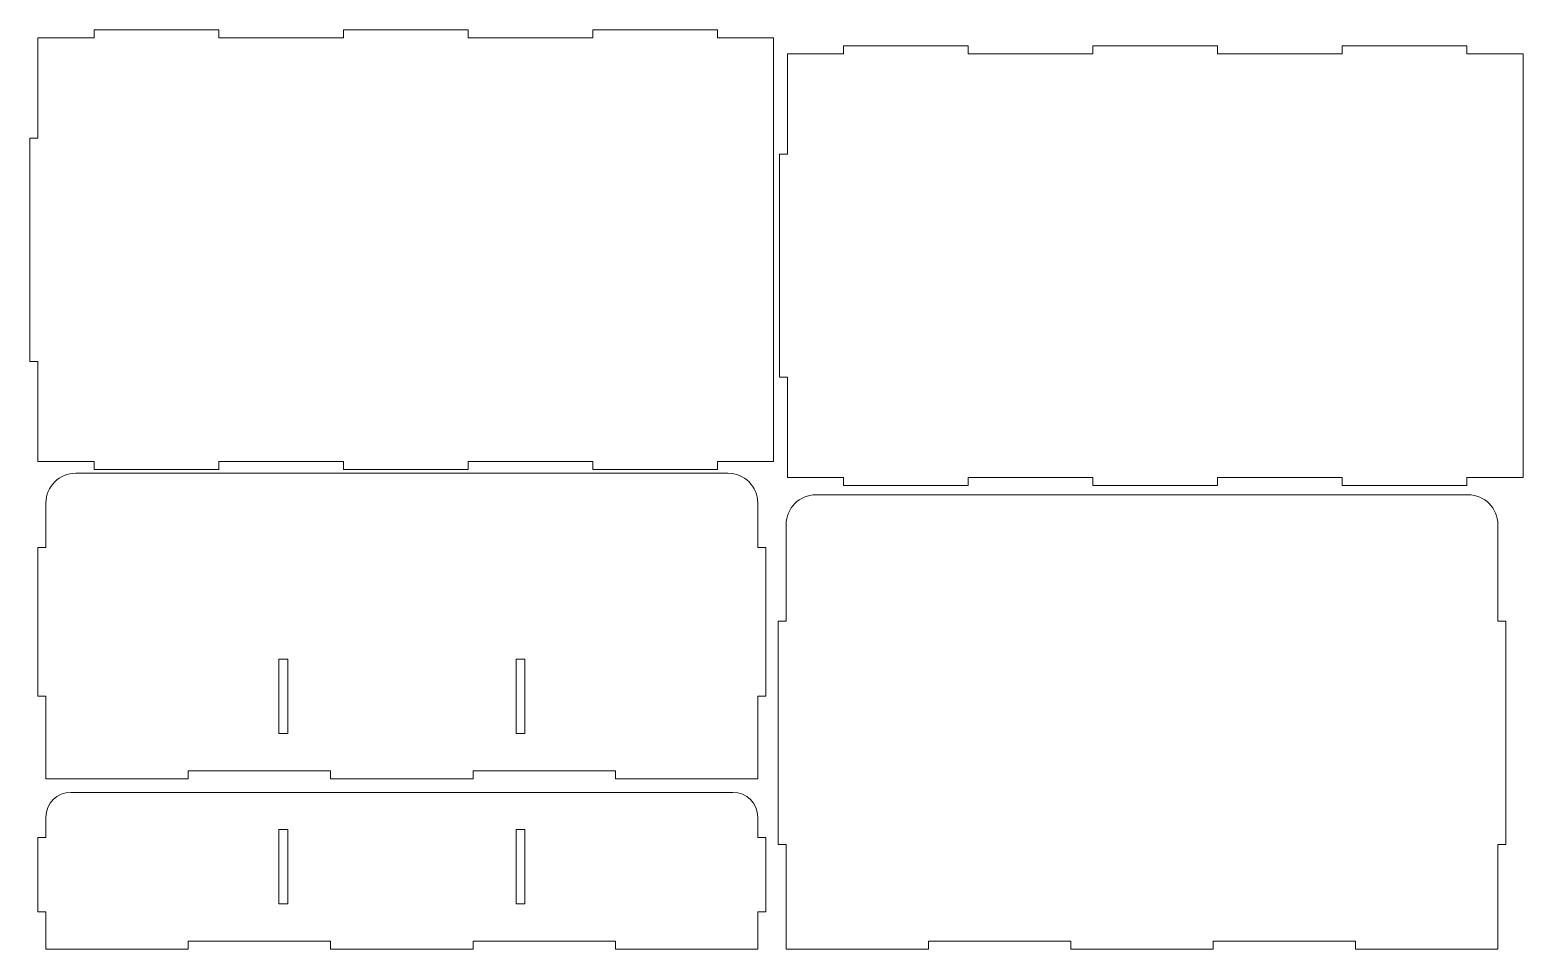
# Model space of a CAD drawing. Header units: millimetres. Extents: x -9847 to -8391, y 2112 to 3483.
# Drawn here: x -9846 to -9344, y 2112 to 2421 of the extents above; entities that cross this region are included whole.
import ezdxf

# ---------------------------------------------------------------- set-up
doc = ezdxf.new("R2010")
doc.units = ezdxf.units.MM
doc.header["$MEASUREMENT"] = 0
doc.layers.add('Layer 1', color=7, linetype='Continuous')

msp = doc.modelspace()

# ---------------------------------------------------------------- linework, layer by layer
at = {"layer": 'Layer 1', "color": 250, "lineweight": 20}
for points, knots in [([(-9656.7237, 2418.5163), (-9656.7237, 2418.5163), (-9656.7237, 2421.2163), (-9656.7237, 2421.2163), (-9656.7237, 2421.2163), (-9656.7237, 2421.2163), (-9614.8406, 2421.2163), (-9614.8406, 2421.2163), (-9614.8406, 2421.2163), (-9614.8406, 2421.2163), (-9614.8406, 2418.5163), (-9614.8406, 2418.5163), (-9614.8406, 2418.5163), (-9614.8406, 2418.5163), (-9595.9734, 2418.5163), (-9595.9734, 2418.5163), (-9595.9734, 2418.5163), (-9595.9734, 2418.5163), (-9595.9733, 2276.1064), (-9595.9733, 2276.1064), (-9595.9733, 2276.1064), (-9595.9733, 2276.1064), (-9614.8405, 2276.1064), (-9614.8405, 2276.1064), (-9614.8405, 2276.1064), (-9614.8405, 2276.1064), (-9614.8405, 2273.4064), (-9614.8405, 2273.4064), (-9614.8405, 2273.4064), (-9614.8405, 2273.4064), (-9656.7236, 2273.4064), (-9656.7236, 2273.4064), (-9656.7236, 2273.4064), (-9656.7236, 2273.4064), (-9656.7236, 2276.1064), (-9656.7236, 2276.1064), (-9656.7236, 2276.1064), (-9656.7236, 2276.1064), (-9698.6067, 2276.1064), (-9698.6067, 2276.1064), (-9698.6067, 2276.1064), (-9698.6067, 2276.1064), (-9698.6067, 2273.4064), (-9698.6067, 2273.4064), (-9698.6067, 2273.4064), (-9698.6067, 2273.4064), (-9740.4898, 2273.4064), (-9740.4898, 2273.4064), (-9740.4898, 2273.4064), (-9740.4898, 2273.4064), (-9740.4898, 2276.1064), (-9740.4898, 2276.1064), (-9740.4898, 2276.1064), (-9740.4898, 2276.1064), (-9782.3728, 2276.1064), (-9782.3728, 2276.1064), (-9782.3728, 2276.1064), (-9782.3728, 2276.1064), (-9782.3728, 2273.4064), (-9782.3728, 2273.4064), (-9782.3728, 2273.4064), (-9782.3728, 2273.4064), (-9824.2559, 2273.4064), (-9824.2559, 2273.4064), (-9824.2559, 2273.4064), (-9824.2559, 2273.4064), (-9824.2559, 2276.1064), (-9824.2559, 2276.1064), (-9824.2559, 2276.1064), (-9824.2559, 2276.1064), (-9843.1232, 2276.1064), (-9843.1232, 2276.1064), (-9843.1232, 2276.1064), (-9843.1232, 2276.1064), (-9843.1232, 2309.7862), (-9843.1232, 2309.7862), (-9843.1232, 2309.7862), (-9843.1232, 2309.7862), (-9845.8232, 2309.7862), (-9845.8232, 2309.7862), (-9845.8232, 2309.7862), (-9845.8232, 2309.7862), (-9845.8232, 2384.7862), (-9845.8232, 2384.7862), (-9845.8232, 2384.7862), (-9845.8232, 2384.7862), (-9843.1232, 2384.7862), (-9843.1232, 2384.7862), (-9843.1232, 2384.7862), (-9843.1232, 2384.7862), (-9843.1233, 2418.5163), (-9843.1233, 2418.5163), (-9843.1233, 2418.5163), (-9843.1233, 2418.5163), (-9824.2559, 2418.5163), (-9824.2559, 2418.5163), (-9824.2559, 2418.5163), (-9824.2559, 2418.5163), (-9824.2559, 2421.2163), (-9824.2559, 2421.2163), (-9824.2559, 2421.2163), (-9824.2559, 2421.2163), (-9782.3728, 2421.2163), (-9782.3728, 2421.2163), (-9782.3728, 2421.2163), (-9782.3728, 2421.2163), (-9782.3728, 2418.5163), (-9782.3728, 2418.5163), (-9782.3728, 2418.5163), (-9782.3728, 2418.5163), (-9740.4898, 2418.5163), (-9740.4898, 2418.5163), (-9740.4898, 2418.5163), (-9740.4898, 2418.5163), (-9740.4898, 2421.2163), (-9740.4898, 2421.2163), (-9740.4898, 2421.2163), (-9740.4898, 2421.2163), (-9698.6067, 2421.2163), (-9698.6067, 2421.2163), (-9698.6067, 2421.2163), (-9698.6067, 2421.2163), (-9698.6067, 2418.5163), (-9698.6067, 2418.5163), (-9698.6067, 2418.5163), (-9698.6067, 2418.5163), (-9656.7237, 2418.5163), (-9656.7237, 2418.5163)], [0, 0, 0, 0, 0.03030303, 0.03030303, 0.03030303, 0.03030303, 0.06060606, 0.06060606, 0.06060606, 0.06060606, 0.09090909, 0.09090909, 0.09090909, 0.09090909, 0.12121212, 0.12121212, 0.12121212, 0.12121212, 0.15151515, 0.15151515, 0.15151515, 0.15151515, 0.18181818, 0.18181818, 0.18181818, 0.18181818, 0.21212121, 0.21212121, 0.21212121, 0.21212121, 0.24242424, 0.24242424, 0.24242424, 0.24242424, 0.27272727, 0.27272727, 0.27272727, 0.27272727, 0.3030303, 0.3030303, 0.3030303, 0.3030303, 0.33333333, 0.33333333, 0.33333333, 0.33333333, 0.36363636, 0.36363636, 0.36363636, 0.36363636, 0.39393939, 0.39393939, 0.39393939, 0.39393939, 0.42424242, 0.42424242, 0.42424242, 0.42424242, 0.45454545, 0.45454545, 0.45454545, 0.45454545, 0.48484848, 0.48484848, 0.48484848, 0.48484848, 0.51515152, 0.51515152, 0.51515152, 0.51515152, 0.54545455, 0.54545455, 0.54545455, 0.54545455, 0.57575758, 0.57575758, 0.57575758, 0.57575758, 0.60606061, 0.60606061, 0.60606061, 0.60606061, 0.63636364, 0.63636364, 0.63636364, 0.63636364, 0.66666667, 0.66666667, 0.66666667, 0.66666667, 0.6969697, 0.6969697, 0.6969697, 0.6969697, 0.72727273, 0.72727273, 0.72727273, 0.72727273, 0.75757576, 0.75757576, 0.75757576, 0.75757576, 0.78787879, 0.78787879, 0.78787879, 0.78787879, 0.81818182, 0.81818182, 0.81818182, 0.81818182, 0.84848485, 0.84848485, 0.84848485, 0.84848485, 0.87878788, 0.87878788, 0.87878788, 0.87878788, 0.90909091, 0.90909091, 0.90909091, 0.90909091, 0.93939394, 0.93939394, 0.93939394, 0.93939394, 1, 1, 1, 1]), ([(-9404.8975, 2413.1734), (-9404.8975, 2413.1734), (-9404.8975, 2415.8734), (-9404.8975, 2415.8734), (-9404.8975, 2415.8734), (-9404.8975, 2415.8734), (-9363.0144, 2415.8734), (-9363.0144, 2415.8734), (-9363.0144, 2415.8734), (-9363.0144, 2415.8734), (-9363.0144, 2413.1734), (-9363.0144, 2413.1734), (-9363.0144, 2413.1734), (-9363.0144, 2413.1734), (-9344.1472, 2413.1734), (-9344.1472, 2413.1734), (-9344.1472, 2413.1734), (-9344.1472, 2413.1734), (-9344.1471, 2270.7635), (-9344.1471, 2270.7635), (-9344.1471, 2270.7635), (-9344.1471, 2270.7635), (-9363.0143, 2270.7635), (-9363.0143, 2270.7635), (-9363.0143, 2270.7635), (-9363.0143, 2270.7635), (-9363.0143, 2268.0635), (-9363.0143, 2268.0635), (-9363.0143, 2268.0635), (-9363.0143, 2268.0635), (-9404.8974, 2268.0635), (-9404.8974, 2268.0635), (-9404.8974, 2268.0635), (-9404.8974, 2268.0635), (-9404.8974, 2270.7635), (-9404.8974, 2270.7635), (-9404.8974, 2270.7635), (-9404.8974, 2270.7635), (-9446.7805, 2270.7635), (-9446.7805, 2270.7635), (-9446.7805, 2270.7635), (-9446.7805, 2270.7635), (-9446.7805, 2268.0635), (-9446.7805, 2268.0635), (-9446.7805, 2268.0635), (-9446.7805, 2268.0635), (-9488.6636, 2268.0635), (-9488.6636, 2268.0635), (-9488.6636, 2268.0635), (-9488.6636, 2268.0635), (-9488.6636, 2270.7635), (-9488.6636, 2270.7635), (-9488.6636, 2270.7635), (-9488.6636, 2270.7635), (-9530.5466, 2270.7635), (-9530.5466, 2270.7635), (-9530.5466, 2270.7635), (-9530.5466, 2270.7635), (-9530.5466, 2268.0635), (-9530.5466, 2268.0635), (-9530.5466, 2268.0635), (-9530.5466, 2268.0635), (-9572.4297, 2268.0635), (-9572.4297, 2268.0635), (-9572.4297, 2268.0635), (-9572.4297, 2268.0635), (-9572.4297, 2270.7635), (-9572.4297, 2270.7635), (-9572.4297, 2270.7635), (-9572.4297, 2270.7635), (-9591.297, 2270.7635), (-9591.297, 2270.7635), (-9591.297, 2270.7635), (-9591.297, 2270.7635), (-9591.297, 2304.4433), (-9591.297, 2304.4433), (-9591.297, 2304.4433), (-9591.297, 2304.4433), (-9593.997, 2304.4433), (-9593.997, 2304.4433), (-9593.997, 2304.4433), (-9593.997, 2304.4433), (-9593.997, 2379.4433), (-9593.997, 2379.4433), (-9593.997, 2379.4433), (-9593.997, 2379.4433), (-9591.297, 2379.4433), (-9591.297, 2379.4433), (-9591.297, 2379.4433), (-9591.297, 2379.4433), (-9591.2971, 2413.1734), (-9591.2971, 2413.1734), (-9591.2971, 2413.1734), (-9591.2971, 2413.1734), (-9572.4297, 2413.1734), (-9572.4297, 2413.1734), (-9572.4297, 2413.1734), (-9572.4297, 2413.1734), (-9572.4297, 2415.8734), (-9572.4297, 2415.8734), (-9572.4297, 2415.8734), (-9572.4297, 2415.8734), (-9530.5466, 2415.8734), (-9530.5466, 2415.8734), (-9530.5466, 2415.8734), (-9530.5466, 2415.8734), (-9530.5466, 2413.1734), (-9530.5466, 2413.1734), (-9530.5466, 2413.1734), (-9530.5466, 2413.1734), (-9488.6636, 2413.1734), (-9488.6636, 2413.1734), (-9488.6636, 2413.1734), (-9488.6636, 2413.1734), (-9488.6636, 2415.8734), (-9488.6636, 2415.8734), (-9488.6636, 2415.8734), (-9488.6636, 2415.8734), (-9446.7805, 2415.8734), (-9446.7805, 2415.8734), (-9446.7805, 2415.8734), (-9446.7805, 2415.8734), (-9446.7805, 2413.1734), (-9446.7805, 2413.1734), (-9446.7805, 2413.1734), (-9446.7805, 2413.1734), (-9404.8975, 2413.1734), (-9404.8975, 2413.1734)], [0, 0, 0, 0, 0.03030303, 0.03030303, 0.03030303, 0.03030303, 0.06060606, 0.06060606, 0.06060606, 0.06060606, 0.09090909, 0.09090909, 0.09090909, 0.09090909, 0.12121212, 0.12121212, 0.12121212, 0.12121212, 0.15151515, 0.15151515, 0.15151515, 0.15151515, 0.18181818, 0.18181818, 0.18181818, 0.18181818, 0.21212121, 0.21212121, 0.21212121, 0.21212121, 0.24242424, 0.24242424, 0.24242424, 0.24242424, 0.27272727, 0.27272727, 0.27272727, 0.27272727, 0.3030303, 0.3030303, 0.3030303, 0.3030303, 0.33333333, 0.33333333, 0.33333333, 0.33333333, 0.36363636, 0.36363636, 0.36363636, 0.36363636, 0.39393939, 0.39393939, 0.39393939, 0.39393939, 0.42424242, 0.42424242, 0.42424242, 0.42424242, 0.45454545, 0.45454545, 0.45454545, 0.45454545, 0.48484848, 0.48484848, 0.48484848, 0.48484848, 0.51515152, 0.51515152, 0.51515152, 0.51515152, 0.54545455, 0.54545455, 0.54545455, 0.54545455, 0.57575758, 0.57575758, 0.57575758, 0.57575758, 0.60606061, 0.60606061, 0.60606061, 0.60606061, 0.63636364, 0.63636364, 0.63636364, 0.63636364, 0.66666667, 0.66666667, 0.66666667, 0.66666667, 0.6969697, 0.6969697, 0.6969697, 0.6969697, 0.72727273, 0.72727273, 0.72727273, 0.72727273, 0.75757576, 0.75757576, 0.75757576, 0.75757576, 0.78787879, 0.78787879, 0.78787879, 0.78787879, 0.81818182, 0.81818182, 0.81818182, 0.81818182, 0.84848485, 0.84848485, 0.84848485, 0.84848485, 0.87878788, 0.87878788, 0.87878788, 0.87878788, 0.90909091, 0.90909091, 0.90909091, 0.90909091, 0.93939394, 0.93939394, 0.93939394, 0.93939394, 1, 1, 1, 1]), ([(-9840.4232, 2262.2126), (-9840.4232, 2267.7126), (-9835.9232, 2272.2126), (-9830.4232, 2272.2126), (-9830.4232, 2272.2126), (-9830.4232, 2272.2126), (-9611.2829, 2272.2126), (-9611.2829, 2272.2126), (-9611.2829, 2272.2126), (-9605.7829, 2272.2126), (-9601.2829, 2267.7126), (-9601.2829, 2262.2126), (-9601.2829, 2262.2126), (-9601.2829, 2262.2126), (-9601.2829, 2247.2126), (-9601.2829, 2247.2126), (-9601.2829, 2247.2126), (-9601.2829, 2247.2126), (-9598.5829, 2247.2126), (-9598.5829, 2247.2126), (-9598.5829, 2247.2126), (-9598.5829, 2247.2126), (-9598.5829, 2197.2127), (-9598.5829, 2197.2127), (-9598.5829, 2197.2127), (-9598.5829, 2197.2127), (-9601.2829, 2197.2127), (-9601.2829, 2197.2127), (-9601.2829, 2197.2127), (-9601.2829, 2197.2127), (-9601.283, 2172.2127), (-9601.283, 2172.2127), (-9601.283, 2172.2127), (-9601.283, 2172.2127), (-9601.2831, 2169.5127), (-9601.2831, 2169.5127), (-9601.2831, 2169.5127), (-9601.2831, 2169.5127), (-9649.1111, 2169.5127), (-9649.1111, 2169.5127), (-9649.1111, 2169.5127), (-9649.1111, 2169.5127), (-9649.1111, 2172.2127), (-9649.1111, 2172.2127), (-9649.1111, 2172.2127), (-9649.1111, 2172.2127), (-9696.9391, 2172.2127), (-9696.9391, 2172.2127), (-9696.9391, 2172.2127), (-9696.9391, 2172.2127), (-9696.9391, 2169.5127), (-9696.9391, 2169.5127), (-9696.9391, 2169.5127), (-9696.9391, 2169.5127), (-9744.7671, 2169.5127), (-9744.7671, 2169.5127), (-9744.7671, 2169.5127), (-9744.7671, 2169.5127), (-9744.7671, 2172.2127), (-9744.7671, 2172.2127), (-9744.7671, 2172.2127), (-9744.7671, 2172.2127), (-9792.5952, 2172.2127), (-9792.5952, 2172.2127), (-9792.5952, 2172.2127), (-9792.5952, 2172.2127), (-9792.5952, 2169.5127), (-9792.5952, 2169.5127), (-9792.5952, 2169.5127), (-9792.5952, 2169.5127), (-9840.4232, 2169.5127), (-9840.4232, 2169.5127), (-9840.4232, 2169.5127), (-9840.4232, 2169.5127), (-9840.4232, 2175.2128), (-9840.4232, 2175.2128), (-9840.4232, 2175.2128), (-9840.4232, 2175.2128), (-9840.4232, 2197.2128), (-9840.4232, 2197.2128), (-9840.4232, 2197.2128), (-9840.4232, 2197.2128), (-9843.1232, 2197.2128), (-9843.1232, 2197.2128), (-9843.1232, 2197.2128), (-9843.1232, 2197.2128), (-9843.1232, 2247.2127), (-9843.1232, 2247.2127), (-9843.1232, 2247.2127), (-9843.1232, 2247.2127), (-9840.4232, 2247.2127), (-9840.4232, 2247.2127), (-9840.4232, 2247.2127), (-9840.4232, 2247.2127), (-9840.4232, 2262.2126), (-9840.4232, 2262.2126)], [0, 0, 0, 0, 0.04, 0.04, 0.04, 0.04, 0.08, 0.08, 0.08, 0.08, 0.12, 0.12, 0.12, 0.12, 0.16, 0.16, 0.16, 0.16, 0.2, 0.2, 0.2, 0.2, 0.24, 0.24, 0.24, 0.24, 0.28, 0.28, 0.28, 0.28, 0.32, 0.32, 0.32, 0.32, 0.36, 0.36, 0.36, 0.36, 0.4, 0.4, 0.4, 0.4, 0.44, 0.44, 0.44, 0.44, 0.48, 0.48, 0.48, 0.48, 0.52, 0.52, 0.52, 0.52, 0.56, 0.56, 0.56, 0.56, 0.6, 0.6, 0.6, 0.6, 0.64, 0.64, 0.64, 0.64, 0.68, 0.68, 0.68, 0.68, 0.72, 0.72, 0.72, 0.72, 0.76, 0.76, 0.76, 0.76, 0.8, 0.8, 0.8, 0.8, 0.84, 0.84, 0.84, 0.84, 0.88, 0.88, 0.88, 0.88, 0.92, 0.92, 0.92, 0.92, 1, 1, 1, 1]), ([(-9352.618, 2254.9382), (-9352.618, 2260.4382), (-9357.118, 2264.9382), (-9362.618, 2264.9382), (-9362.618, 2264.9382), (-9362.618, 2264.9382), (-9581.758, 2264.9382), (-9581.758, 2264.9382), (-9581.758, 2264.9382), (-9587.258, 2264.9382), (-9591.758, 2260.4382), (-9591.758, 2254.9382), (-9591.758, 2254.9382), (-9591.758, 2254.9382), (-9591.7582, 2254.9475), (-9591.7582, 2254.9475), (-9591.7582, 2254.9475), (-9591.7582, 2254.9475), (-9591.7582, 2222.4382), (-9591.7582, 2222.4382), (-9591.7582, 2222.4382), (-9591.7582, 2222.4382), (-9594.4582, 2222.4382), (-9594.4582, 2222.4382), (-9594.4582, 2222.4382), (-9594.4582, 2222.4382), (-9594.4582, 2147.4382), (-9594.4582, 2147.4382), (-9594.4582, 2147.4382), (-9594.4582, 2147.4382), (-9591.7582, 2147.4382), (-9591.7582, 2147.4382), (-9591.7582, 2147.4382), (-9591.7582, 2147.4382), (-9591.7581, 2114.9382), (-9591.7581, 2114.9382), (-9591.7581, 2114.9382), (-9591.7581, 2114.9382), (-9591.758, 2112.2382), (-9591.758, 2112.2382), (-9591.758, 2112.2382), (-9591.758, 2112.2382), (-9543.93, 2112.2382), (-9543.93, 2112.2382), (-9543.93, 2112.2382), (-9543.93, 2112.2382), (-9543.93, 2114.9382), (-9543.93, 2114.9382), (-9543.93, 2114.9382), (-9543.93, 2114.9382), (-9496.102, 2114.9382), (-9496.102, 2114.9382), (-9496.102, 2114.9382), (-9496.102, 2114.9382), (-9496.102, 2112.2382), (-9496.102, 2112.2382), (-9496.102, 2112.2382), (-9496.102, 2112.2382), (-9448.274, 2112.2382), (-9448.274, 2112.2382), (-9448.274, 2112.2382), (-9448.274, 2112.2382), (-9448.274, 2114.9382), (-9448.274, 2114.9382), (-9448.274, 2114.9382), (-9448.274, 2114.9382), (-9400.4459, 2114.9382), (-9400.4459, 2114.9382), (-9400.4459, 2114.9382), (-9400.4459, 2114.9382), (-9400.4459, 2112.2382), (-9400.4459, 2112.2382), (-9400.4459, 2112.2382), (-9400.4459, 2112.2382), (-9352.6179, 2112.2382), (-9352.6179, 2112.2382), (-9352.6179, 2112.2382), (-9352.6179, 2112.2382), (-9352.618, 2117.9382), (-9352.618, 2117.9382), (-9352.618, 2117.9382), (-9352.618, 2117.9382), (-9352.618, 2147.4382), (-9352.618, 2147.4382), (-9352.618, 2147.4382), (-9352.618, 2147.4382), (-9349.918, 2147.4382), (-9349.918, 2147.4382), (-9349.918, 2147.4382), (-9349.918, 2147.4382), (-9349.918, 2222.4382), (-9349.918, 2222.4382), (-9349.918, 2222.4382), (-9349.918, 2222.4382), (-9352.618, 2222.4382), (-9352.618, 2222.4382), (-9352.618, 2222.4382), (-9352.618, 2222.4382), (-9352.618, 2254.9382), (-9352.618, 2254.9382)], [0, 0, 0, 0, 0.03846154, 0.03846154, 0.03846154, 0.03846154, 0.07692308, 0.07692308, 0.07692308, 0.07692308, 0.11538462, 0.11538462, 0.11538462, 0.11538462, 0.15384615, 0.15384615, 0.15384615, 0.15384615, 0.19230769, 0.19230769, 0.19230769, 0.19230769, 0.23076923, 0.23076923, 0.23076923, 0.23076923, 0.26923077, 0.26923077, 0.26923077, 0.26923077, 0.30769231, 0.30769231, 0.30769231, 0.30769231, 0.34615385, 0.34615385, 0.34615385, 0.34615385, 0.38461538, 0.38461538, 0.38461538, 0.38461538, 0.42307692, 0.42307692, 0.42307692, 0.42307692, 0.46153846, 0.46153846, 0.46153846, 0.46153846, 0.5, 0.5, 0.5, 0.5, 0.53846154, 0.53846154, 0.53846154, 0.53846154, 0.57692308, 0.57692308, 0.57692308, 0.57692308, 0.61538462, 0.61538462, 0.61538462, 0.61538462, 0.65384615, 0.65384615, 0.65384615, 0.65384615, 0.69230769, 0.69230769, 0.69230769, 0.69230769, 0.73076923, 0.73076923, 0.73076923, 0.73076923, 0.76923077, 0.76923077, 0.76923077, 0.76923077, 0.80769231, 0.80769231, 0.80769231, 0.80769231, 0.84615385, 0.84615385, 0.84615385, 0.84615385, 0.88461538, 0.88461538, 0.88461538, 0.88461538, 0.92307692, 0.92307692, 0.92307692, 0.92307692, 1, 1, 1, 1]), ([(-9649.111, 2114.9382), (-9649.111, 2114.9382), (-9696.939, 2114.9382), (-9696.939, 2114.9382), (-9696.939, 2114.9382), (-9696.939, 2114.9382), (-9696.939, 2112.2382), (-9696.939, 2112.2382), (-9696.939, 2112.2382), (-9696.939, 2112.2382), (-9744.7671, 2112.2382), (-9744.7671, 2112.2382), (-9744.7671, 2112.2382), (-9744.7671, 2112.2382), (-9744.7671, 2114.9382), (-9744.7671, 2114.9382), (-9744.7671, 2114.9382), (-9744.7671, 2114.9382), (-9792.5951, 2114.9382), (-9792.5951, 2114.9382), (-9792.5951, 2114.9382), (-9792.5951, 2114.9382), (-9792.5951, 2112.2382), (-9792.5951, 2112.2382), (-9792.5951, 2112.2382), (-9792.5951, 2112.2382), (-9840.4231, 2112.2382), (-9840.4231, 2112.2382), (-9840.4231, 2112.2382), (-9840.4231, 2112.2382), (-9840.4231, 2114.9382), (-9840.4231, 2114.9382), (-9840.4231, 2114.9382), (-9840.4231, 2114.9382), (-9840.4231, 2117.9381), (-9840.4231, 2117.9381), (-9840.4231, 2117.9381), (-9840.4231, 2117.9381), (-9840.4231, 2124.7715), (-9840.4231, 2124.7715), (-9840.4231, 2124.7715), (-9840.4231, 2124.7715), (-9843.1231, 2124.7715), (-9843.1231, 2124.7715), (-9843.1231, 2124.7715), (-9843.1231, 2124.7715), (-9843.1231, 2149.7715), (-9843.1231, 2149.7715), (-9843.1231, 2149.7715), (-9843.1231, 2149.7715), (-9840.4231, 2149.7715), (-9840.4231, 2149.7715), (-9840.4231, 2149.7715), (-9840.4231, 2149.7715), (-9840.4231, 2156.6049), (-9840.4231, 2156.6049), (-9840.4231, 2156.6049), (-9840.4231, 2161.1883), (-9836.6732, 2164.9382), (-9832.0898, 2164.9382), (-9832.0898, 2164.9382), (-9832.0898, 2164.9382), (-9609.6163, 2164.9382), (-9609.6163, 2164.9382), (-9609.6163, 2164.9382), (-9605.0329, 2164.9382), (-9601.283, 2161.1883), (-9601.283, 2156.6049), (-9601.283, 2156.6049), (-9601.283, 2156.6049), (-9601.283, 2149.7715), (-9601.283, 2149.7715), (-9601.283, 2149.7715), (-9601.283, 2149.7715), (-9598.583, 2149.7715), (-9598.583, 2149.7715), (-9598.583, 2149.7715), (-9598.583, 2149.7715), (-9598.583, 2124.7715), (-9598.583, 2124.7715), (-9598.583, 2124.7715), (-9598.583, 2124.7715), (-9601.283, 2124.7715), (-9601.283, 2124.7715), (-9601.283, 2124.7715), (-9601.283, 2124.7715), (-9601.283, 2117.9381), (-9601.283, 2117.9381), (-9601.283, 2117.9381), (-9601.283, 2117.9381), (-9601.283, 2114.9382), (-9601.283, 2114.9382), (-9601.283, 2114.9382), (-9601.283, 2114.9382), (-9601.283, 2112.2382), (-9601.283, 2112.2382), (-9601.283, 2112.2382), (-9601.283, 2112.2382), (-9649.111, 2112.2382), (-9649.111, 2112.2382), (-9649.111, 2112.2382), (-9649.111, 2112.2382), (-9649.111, 2114.9382), (-9649.111, 2114.9382)], [0, 0, 0, 0, 0.03703704, 0.03703704, 0.03703704, 0.03703704, 0.07407407, 0.07407407, 0.07407407, 0.07407407, 0.11111111, 0.11111111, 0.11111111, 0.11111111, 0.14814815, 0.14814815, 0.14814815, 0.14814815, 0.18518519, 0.18518519, 0.18518519, 0.18518519, 0.22222222, 0.22222222, 0.22222222, 0.22222222, 0.25925926, 0.25925926, 0.25925926, 0.25925926, 0.2962963, 0.2962963, 0.2962963, 0.2962963, 0.33333333, 0.33333333, 0.33333333, 0.33333333, 0.37037037, 0.37037037, 0.37037037, 0.37037037, 0.40740741, 0.40740741, 0.40740741, 0.40740741, 0.44444444, 0.44444444, 0.44444444, 0.44444444, 0.48148148, 0.48148148, 0.48148148, 0.48148148, 0.51851852, 0.51851852, 0.51851852, 0.51851852, 0.55555556, 0.55555556, 0.55555556, 0.55555556, 0.59259259, 0.59259259, 0.59259259, 0.59259259, 0.62962963, 0.62962963, 0.62962963, 0.62962963, 0.66666667, 0.66666667, 0.66666667, 0.66666667, 0.7037037, 0.7037037, 0.7037037, 0.7037037, 0.74074074, 0.74074074, 0.74074074, 0.74074074, 0.77777778, 0.77777778, 0.77777778, 0.77777778, 0.81481481, 0.81481481, 0.81481481, 0.81481481, 0.85185185, 0.85185185, 0.85185185, 0.85185185, 0.88888889, 0.88888889, 0.88888889, 0.88888889, 0.92592593, 0.92592593, 0.92592593, 0.92592593, 1, 1, 1, 1])]:
    msp.add_open_spline(points, degree=3, knots=knots, dxfattribs=at)
at = {"layer": 'Layer 1', "color": 25, "lineweight": 20}
for points in [[(-9759.21, 2184.7129), (-9759.21, 2184.7129), (-9762.2099, 2184.7129), (-9762.2099, 2184.7129), (-9762.2099, 2184.7129), (-9762.2099, 2184.7129), (-9762.2099, 2209.7129), (-9762.2099, 2209.7129), (-9762.2099, 2209.7129), (-9762.2099, 2209.7129), (-9759.21, 2209.7129), (-9759.21, 2209.7129), (-9759.21, 2209.7129), (-9759.21, 2209.7129), (-9759.21, 2184.7129), (-9759.21, 2184.7129)], [(-9679.4966, 2184.7129), (-9679.4966, 2184.7129), (-9682.4965, 2184.7129), (-9682.4965, 2184.7129), (-9682.4965, 2184.7129), (-9682.4965, 2184.7129), (-9682.4965, 2209.7129), (-9682.4965, 2209.7129), (-9682.4965, 2209.7129), (-9682.4965, 2209.7129), (-9679.4966, 2209.7129), (-9679.4966, 2209.7129), (-9679.4966, 2209.7129), (-9679.4966, 2209.7129), (-9679.4966, 2184.7129), (-9679.4966, 2184.7129)], [(-9759.2099, 2127.4382), (-9759.2099, 2127.4382), (-9762.2098, 2127.4382), (-9762.2098, 2127.4382), (-9762.2098, 2127.4382), (-9762.2098, 2127.4382), (-9762.2098, 2152.4382), (-9762.2098, 2152.4382), (-9762.2098, 2152.4382), (-9762.2098, 2152.4382), (-9759.2099, 2152.4382), (-9759.2099, 2152.4382), (-9759.2099, 2152.4382), (-9759.2099, 2152.4382), (-9759.2099, 2127.4382), (-9759.2099, 2127.4382)], [(-9679.4965, 2127.4382), (-9679.4965, 2127.4382), (-9682.4964, 2127.4382), (-9682.4964, 2127.4382), (-9682.4964, 2127.4382), (-9682.4964, 2127.4382), (-9682.4964, 2152.4382), (-9682.4964, 2152.4382), (-9682.4964, 2152.4382), (-9682.4964, 2152.4382), (-9679.4965, 2152.4382), (-9679.4965, 2152.4382), (-9679.4965, 2152.4382), (-9679.4965, 2152.4382), (-9679.4965, 2127.4382), (-9679.4965, 2127.4382)]]:
    msp.add_open_spline(points, degree=3, knots=[0, 0, 0, 0, 0.2, 0.2, 0.2, 0.2, 0.4, 0.4, 0.4, 0.4, 0.6, 0.6, 0.6, 0.6, 1, 1, 1, 1], dxfattribs=at)

doc.saveas('drawing.dxf')
